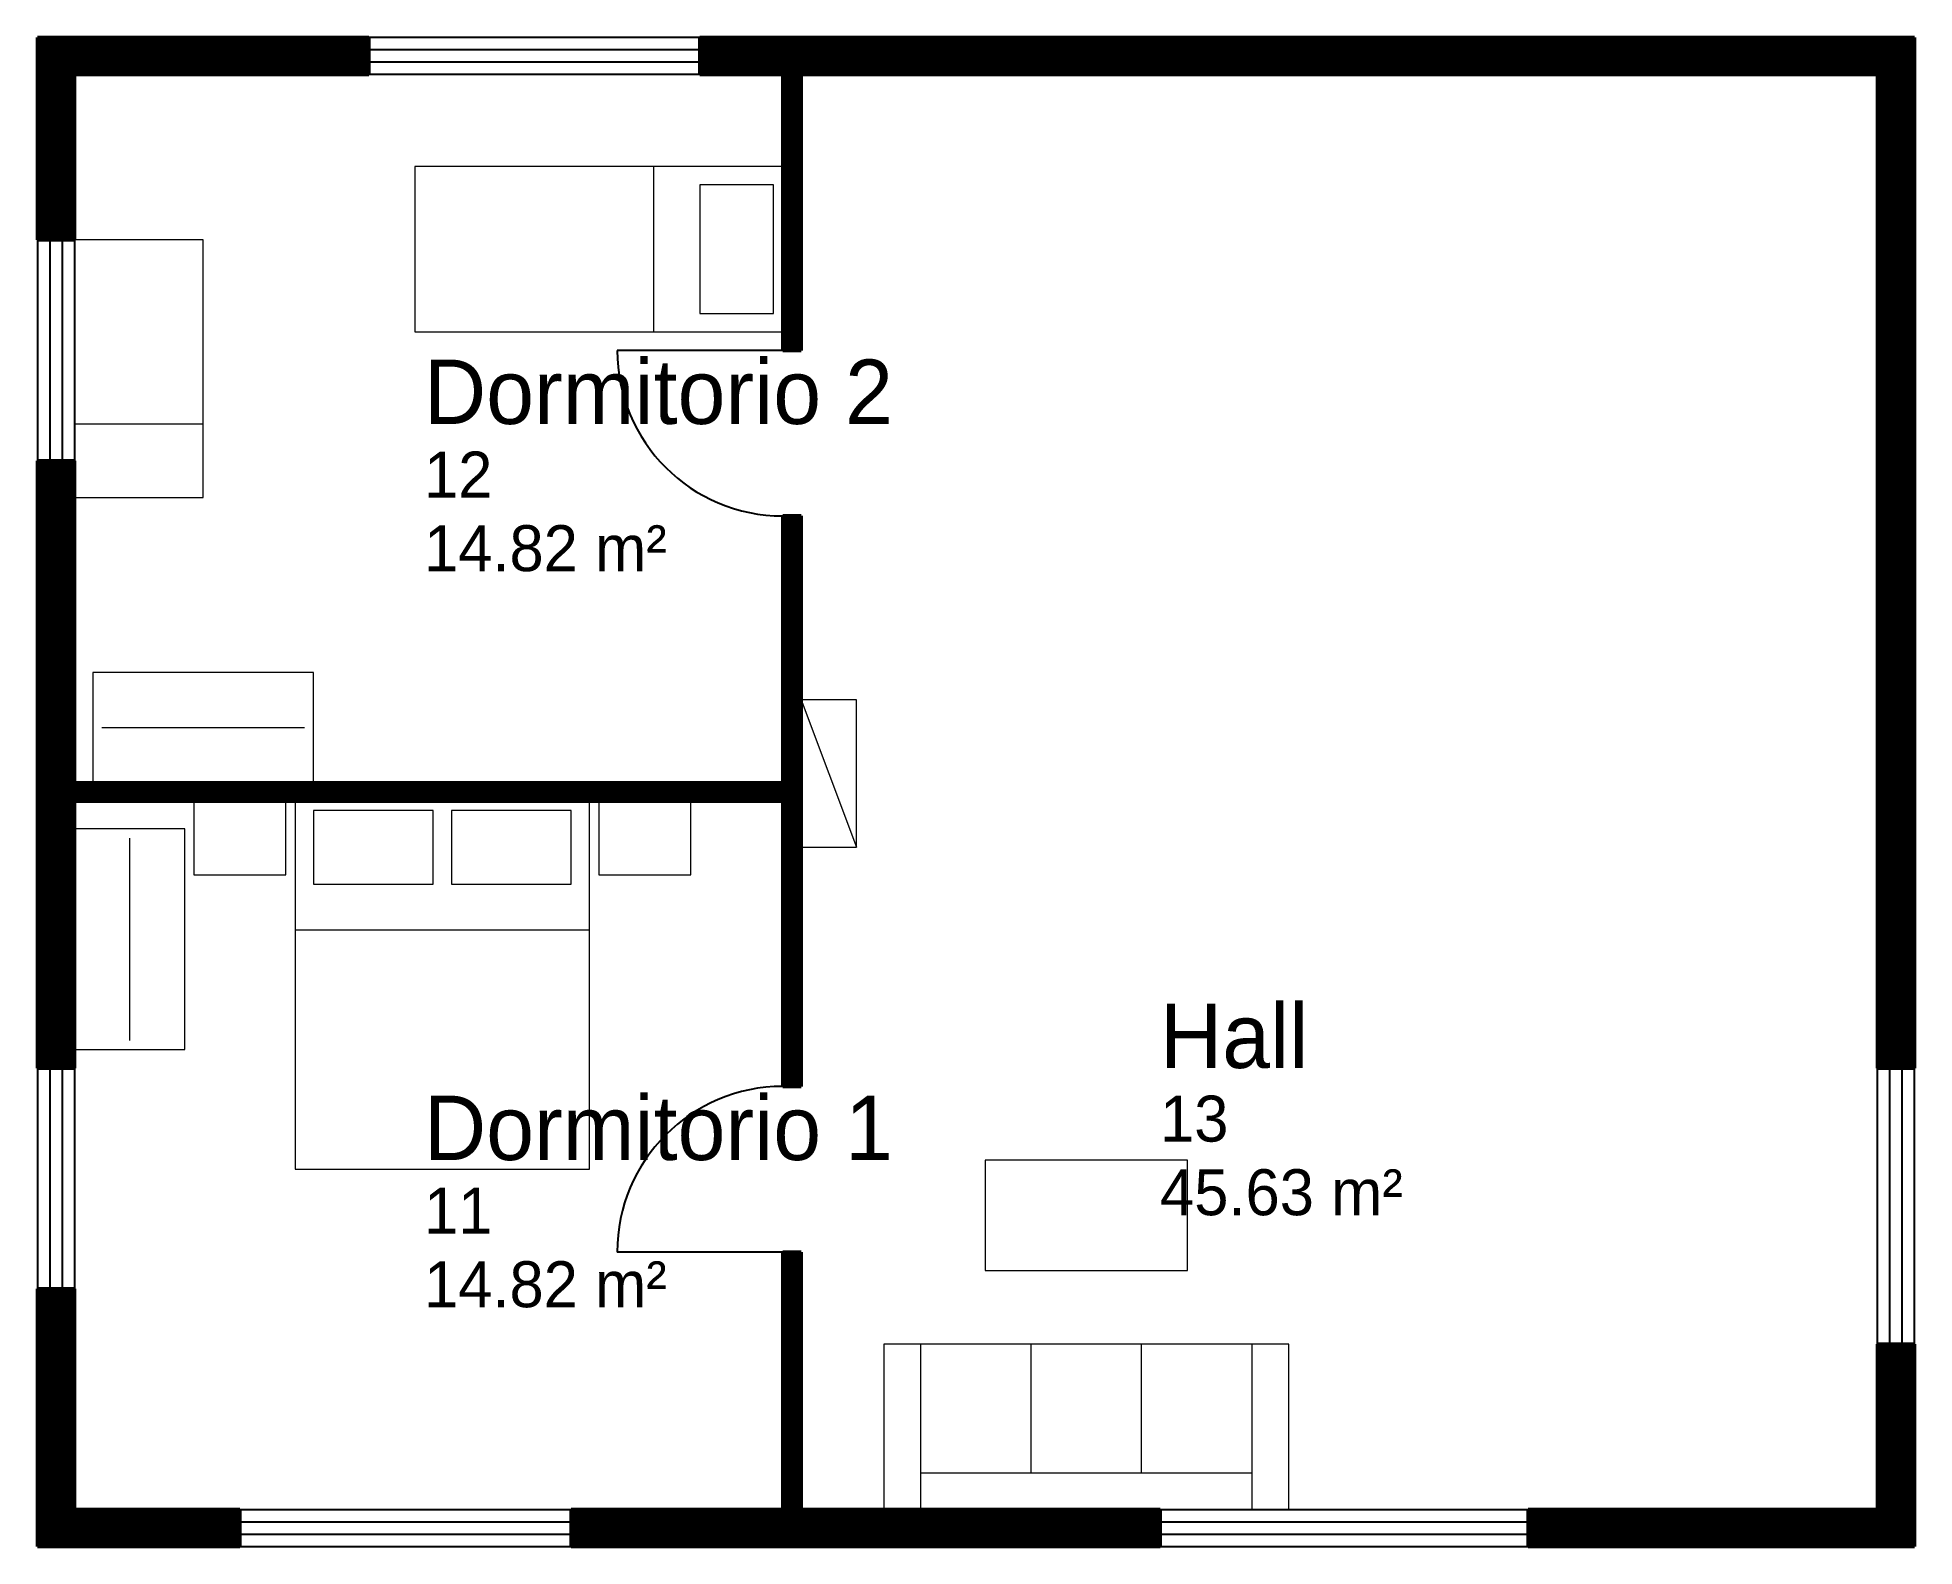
# Model space of a CAD drawing. Header units: inches. Extents: x -100 to 10100, y -100 to 8100.
import ezdxf
from ezdxf.enums import TextEntityAlignment as Align

# ---------------------------------------------------------------- set-up
doc = ezdxf.new("R2010")
doc.units = ezdxf.units.IN
doc.header["$MEASUREMENT"] = 0
for name, color, linetype, lineweight in [('A-DOOR-E-N', 3, 'Continuous', 25), ('A-FURN-E-N', 5, 'Continuous', 18), ('A-ROOM-T-N', 7, 'Continuous', 25), ('A-WALL-E-N', 7, 'Continuous', 50), ('A-WALL-H-N', 8, 'Continuous', 13), ('A-WIND-E-N', 4, 'Continuous', 25)]:
    doc.layers.add(name, color=color, linetype=linetype, lineweight=lineweight)

# ---------------------------------------------------------------- blocks, each defined once
blk = doc.blocks.new('ARCH_DOUBLE_BED')
at = {"color": 0, "linetype": 'ByBlock'}
blk.add_line((0, 700), (1600, 700), dxfattribs=at)
for points in [[(0, 0), (1600, 0), (1600, 2000), (0, 2000)], [(100, 50), (750, 50), (750, 450), (100, 450)], [(850, 50), (1500, 50), (1500, 450), (850, 450)]]:
    blk.add_lwpolyline(points, close=True, dxfattribs=at)
at = {"color": 0, "linetype": 'ByBlock', "flags": 1}
blk.add_attdef('ITEM', text='', height=100, dxfattribs=at).set_placement((800, 1000), align=Align.MIDDLE_CENTER)
blk = doc.blocks.new('ARCH_NIGHTSTAND')
at = {"color": 0, "linetype": 'ByBlock'}
blk.add_lwpolyline([(0, 0), (500, 0), (500, 400), (0, 400)], close=True, dxfattribs=at)
at = {"color": 0, "linetype": 'ByBlock', "flags": 1}
blk.add_attdef('ITEM', text='', height=100, dxfattribs=at).set_placement((250, 200), align=Align.MIDDLE_CENTER)
blk = doc.blocks.new('ARCH_WARDROBE')
at = {"color": 0, "linetype": 'ByBlock'}
blk.add_line((50, 300), (1150, 300), dxfattribs=at)
blk.add_lwpolyline([(0, 0), (1200, 0), (1200, 600), (0, 600)], close=True, dxfattribs=at)
at = {"color": 0, "linetype": 'ByBlock', "flags": 1}
blk.add_attdef('ITEM', text='', height=100, dxfattribs=at).set_placement((600, 300), align=Align.MIDDLE_CENTER)
blk = doc.blocks.new('ARCH_SINGLE_BED')
at = {"color": 0, "linetype": 'ByBlock'}
blk.add_line((0, 700), (900, 700), dxfattribs=at)
for points in [[(0, 0), (900, 0), (900, 2000), (0, 2000)], [(100, 50), (800, 50), (800, 450), (100, 450)]]:
    blk.add_lwpolyline(points, close=True, dxfattribs=at)
at = {"color": 0, "linetype": 'ByBlock', "flags": 1}
blk.add_attdef('ITEM', text='', height=100, dxfattribs=at).set_placement((450, 1000), align=Align.MIDDLE_CENTER)
blk = doc.blocks.new('ARCH_DESK')
at = {"color": 0, "linetype": 'ByBlock'}
blk.add_line((1000, 0), (1000, 700), dxfattribs=at)
blk.add_lwpolyline([(0, 0), (1400, 0), (1400, 700), (0, 700)], close=True, dxfattribs=at)
at = {"color": 0, "linetype": 'ByBlock', "flags": 1}
blk.add_attdef('ITEM', text='', height=100, dxfattribs=at).set_placement((700, 350), align=Align.MIDDLE_CENTER)
blk = doc.blocks.new('ARCH_SOFA_3_SEAT')
at = {"color": 0, "linetype": 'ByBlock'}
for p, q in [((200, 0), (200, 900)), ((800, 200), (800, 900)), ((1400, 200), (1400, 900)), ((2000, 0), (2000, 900)), ((200, 200), (2000, 200))]:
    blk.add_line(p, q, dxfattribs=at)
blk.add_lwpolyline([(0, 0), (2200, 0), (2200, 900), (0, 900)], close=True, dxfattribs=at)
at = {"color": 0, "linetype": 'ByBlock', "flags": 1}
blk.add_attdef('ITEM', text='', height=100, dxfattribs=at).set_placement((1100, 450), align=Align.MIDDLE_CENTER)
blk = doc.blocks.new('ARCH_COFFEE_TABLE')
at = {"color": 0, "linetype": 'ByBlock'}
blk.add_lwpolyline([(0, 0), (1100, 0), (1100, 600), (0, 600)], close=True, dxfattribs=at)
at = {"color": 0, "linetype": 'ByBlock', "flags": 1}
blk.add_attdef('ITEM', text='', height=100, dxfattribs=at).set_placement((550, 300), align=Align.MIDDLE_CENTER)
blk = doc.blocks.new('ARCH_BOOKSHELF')
at = {"color": 0, "linetype": 'ByBlock'}
blk.add_line((0, 0), (800, 300), dxfattribs=at)
blk.add_lwpolyline([(0, 0), (800, 0), (800, 300), (0, 300)], close=True, dxfattribs=at)
at = {"color": 0, "linetype": 'ByBlock', "flags": 1}
blk.add_attdef('ITEM', text='', height=100, dxfattribs=at).set_placement((400, 150), align=Align.MIDDLE_CENTER)

msp = doc.modelspace()

# ---------------------------------------------------------------- hatches: boundary and pattern name
at = {"layer": 'A-WALL-H-N'}
h = msp.add_hatch(dxfattribs=at)
h.set_pattern_fill('ANSI31', color=256, scale=20, style=0)
h.paths.add_polyline_path([(1700, 8100), (-100, 8100), (100, 7900), (1700, 7900)])
h = msp.add_hatch(dxfattribs=at)
h.set_pattern_fill('ANSI31', color=256, scale=20, style=0)
h.paths.add_polyline_path([(-100, 8100), (-100, 7000), (100, 7000), (100, 7900)])
h = msp.add_hatch(dxfattribs=at)
h.set_pattern_fill('ANSI31', color=256, scale=20, style=0)
h.paths.add_polyline_path([(4000, 8100), (3500, 8100), (3500, 7900), (3950, 7900)])
h = msp.add_hatch(dxfattribs=at)
h.set_pattern_fill('ANSI31', color=256, scale=20, style=0)
h.paths.add_polyline_path([(4000, 8100), (3950, 7900), (4050, 7900)])
h = msp.add_hatch(dxfattribs=at)
h.set_pattern_fill('ANSI31', color=256, scale=20, style=0)
h.paths.add_polyline_path([(10100, 8100), (4000, 8100), (4050, 7900), (9900, 7900)])
h = msp.add_hatch(dxfattribs=at)
h.set_pattern_fill('ANSI31', color=256, scale=20, style=0)
h.paths.add_polyline_path([(10100, 2500), (10100, 8100), (9900, 7900), (9900, 2500)])
h = msp.add_hatch(dxfattribs=at)
h.set_pattern_fill('ANSI31', color=256, scale=20, style=0)
h.paths.add_polyline_path([(4050, 6400), (4050, 7900), (3950, 7900), (3950, 6400)])
h = msp.add_hatch(dxfattribs=at)
h.set_pattern_fill('ANSI31', color=256, scale=20, style=0)
h.paths.add_polyline_path([(-100, 5800), (-100, 4000), (100, 4050), (100, 5800)])
h = msp.add_hatch(dxfattribs=at)
h.set_pattern_fill('ANSI31', color=256, scale=20, style=0)
h.paths.add_polyline_path([(4050, 4000), (4050, 5500), (3950, 5500), (3950, 4050)])
h = msp.add_hatch(dxfattribs=at)
h.set_pattern_fill('ANSI31', color=256, scale=20, style=0)
h.paths.add_polyline_path([(100, 4050), (-100, 4000), (100, 3950)])
h = msp.add_hatch(dxfattribs=at)
h.set_pattern_fill('ANSI31', color=256, scale=20, style=0)
h.paths.add_polyline_path([(-100, 4000), (-100, 2500), (100, 2500), (100, 3950)])
h = msp.add_hatch(dxfattribs=at)
h.set_pattern_fill('ANSI31', color=256, scale=20, style=0)
h.paths.add_polyline_path([(100, 3950), (3950, 3950), (3950, 4050), (100, 4050)])
h = msp.add_hatch(dxfattribs=at)
h.set_pattern_fill('ANSI31', color=256, scale=20, style=0)
h.paths.add_polyline_path([(3950, 4050), (3950, 3950), (4050, 4000)])
h = msp.add_hatch(dxfattribs=at)
h.set_pattern_fill('ANSI31', color=256, scale=20, style=0)
h.paths.add_polyline_path([(4050, 2400), (4050, 4000), (3950, 3950), (3950, 2400)])
h = msp.add_hatch(dxfattribs=at)
h.set_pattern_fill('ANSI31', color=256, scale=20, style=0)
h.paths.add_polyline_path([(4050, 100), (4050, 1500), (3950, 1500), (3950, 100)])
h = msp.add_hatch(dxfattribs=at)
h.set_pattern_fill('ANSI31', color=256, scale=20, style=0)
h.paths.add_polyline_path([(-100, 1300), (-100, -100), (100, 100), (100, 1300)])
h = msp.add_hatch(dxfattribs=at)
h.set_pattern_fill('ANSI31', color=256, scale=20, style=0)
h.paths.add_polyline_path([(10100, -100), (10100, 1000), (9900, 1000), (9900, 100)])
h = msp.add_hatch(dxfattribs=at)
h.set_pattern_fill('ANSI31', color=256, scale=20, style=0)
h.paths.add_polyline_path([(-100, -100), (1000, -100), (1000, 100), (100, 100)])
h = msp.add_hatch(dxfattribs=at)
h.set_pattern_fill('ANSI31', color=256, scale=20, style=0)
h.paths.add_polyline_path([(2800, -100), (4000, -100), (3950, 100), (2800, 100)])
h = msp.add_hatch(dxfattribs=at)
h.set_pattern_fill('ANSI31', color=256, scale=20, style=0)
h.paths.add_polyline_path([(4050, 100), (3950, 100), (4000, -100)])
h = msp.add_hatch(dxfattribs=at)
h.set_pattern_fill('ANSI31', color=256, scale=20, style=0)
h.paths.add_polyline_path([(4000, -100), (6000, -100), (6000, 100), (4050, 100)])
h = msp.add_hatch(dxfattribs=at)
h.set_pattern_fill('ANSI31', color=256, scale=20, style=0)
h.paths.add_polyline_path([(8000, -100), (10100, -100), (9900, 100), (8000, 100)])

# ---------------------------------------------------------------- linework, layer by layer
at = {"layer": 'A-DOOR-E-N'}
for p, q in [((3950, 6400), (3050, 6400)), ((3950, 1500), (3050, 1500))]:
    msp.add_line(p, q, dxfattribs=at)
for centre, start, end in [((3950, 6400), 180, 270), ((3950, 1500), 90, 180)]:
    msp.add_arc(centre, 900, start, end, dxfattribs=at)
at = {"layer": 'A-WALL-E-N'}
for p, q in [((1700, 8100), (-100, 8100)), ((-100, 8100), (-100, 7000)), ((1700, 7900), (1700, 8100)), ((10100, 8100), (3500, 8100)), ((3500, 7900), (3500, 8100)), ((10100, 2500), (10100, 8100)), ((1700, 7900), (100, 7900)), ((100, 7900), (100, 7000)), ((3950, 7900), (3500, 7900)), ((3950, 6400), (3950, 7900)), ((9900, 7900), (4050, 7900)), ((4050, 6400), (4050, 7900)), ((9900, 2500), (9900, 7900)), ((100, 7000), (-100, 7000)), ((3950, 6400), (4050, 6400)), ((-100, 5800), (-100, 2500)), ((100, 5800), (-100, 5800)), ((100, 5800), (100, 4050)), ((3950, 4050), (3950, 5500)), ((3950, 5500), (4050, 5500)), ((4050, 2400), (4050, 5500)), ((100, 4050), (3950, 4050)), ((100, 3950), (100, 2500)), ((100, 3950), (3950, 3950)), ((3950, 2400), (3950, 3950)), ((100, 2500), (-100, 2500)), ((9900, 2500), (10100, 2500)), ((3950, 2400), (4050, 2400)), ((3950, 100), (3950, 1500)), ((3950, 1500), (4050, 1500)), ((4050, 100), (4050, 1500)), ((-100, 1300), (-100, -100)), ((100, 1300), (-100, 1300)), ((100, 1300), (100, 100)), ((9900, 100), (9900, 1000)), ((9900, 1000), (10100, 1000)), ((10100, -100), (10100, 1000)), ((100, 100), (1000, 100)), ((1000, 100), (1000, -100)), ((2800, 100), (3950, 100)), ((2800, 100), (2800, -100)), ((4050, 100), (6000, 100)), ((6000, 100), (6000, -100)), ((8000, 100), (9900, 100)), ((8000, 100), (8000, -100)), ((-100, -100), (1000, -100)), ((2800, -100), (6000, -100)), ((8000, -100), (10100, -100))]:
    msp.add_line(p, q, dxfattribs=at)
at = {"layer": 'A-WIND-E-N'}
for p, q in [((3500, 8100), (1700, 8100)), ((3500, 8033), (1700, 8033)), ((3500, 7967), (1700, 7967)), ((3500, 7900), (1700, 7900)), ((-100, 7000), (-100, 5800)), ((-33, 7000), (-33, 5800)), ((33, 7000), (33, 5800)), ((100, 7000), (100, 5800)), ((-100, 2500), (-100, 1300)), ((-33, 2500), (-33, 1300)), ((33, 2500), (33, 1300)), ((100, 2500), (100, 1300)), ((9900, 1000), (9900, 2500)), ((9967, 1000), (9967, 2500)), ((10033, 1000), (10033, 2500)), ((10100, 1000), (10100, 2500)), ((1000, 100), (2800, 100)), ((1000, 33), (2800, 33)), ((6000, 100), (8000, 100)), ((6000, 33), (8000, 33)), ((1000, -33), (2800, -33)), ((1000, -100), (2800, -100)), ((6000, -33), (8000, -33)), ((6000, -100), (8000, -100))]:
    msp.add_line(p, q, dxfattribs=at)

# ---------------------------------------------------------------- block references
at = {"layer": 'A-FURN-E-N'}
for name, p, rotation in [('ARCH_SINGLE_BED', (3950, 6500), 90), ('ARCH_DESK', (100, 7000), 270), ('ARCH_BOOKSHELF', (4050, 4500), 270), ('ARCH_NIGHTSTAND', (1250, 3950), 180), ('ARCH_DOUBLE_BED', (2900, 3950), 180), ('ARCH_NIGHTSTAND', (3450, 3950), 180), ('ARCH_WARDROBE', (100, 3800), 270)]:
    msp.add_blockref(name, p, dxfattribs=dict(at, rotation=rotation))
for name, p in [('ARCH_WARDROBE', (200, 4050)), ('ARCH_COFFEE_TABLE', (5050, 1400)), ('ARCH_SOFA_3_SEAT', (4500, 100))]:
    msp.add_blockref(name, p, dxfattribs=at)

# ---------------------------------------------------------------- texts
at = {"layer": 'A-ROOM-T-N'}
for s, height, p in [('Dormitorio 2', 350, (2000, 6000)), ('12', 250, (2000, 5600)), ('14.82 m²', 250, (2000, 5200)), ('Hall', 350, (6000, 2500)), ('Dormitorio 1', 350, (2000, 2000)), ('13', 250, (6000, 2100)), ('45.63 m²', 250, (6000, 1700)), ('11', 250, (2000, 1600)), ('14.82 m²', 250, (2000, 1200))]:
    msp.add_text(s, height=height, dxfattribs=at).set_placement(p)

doc.saveas('drawing.dxf')
